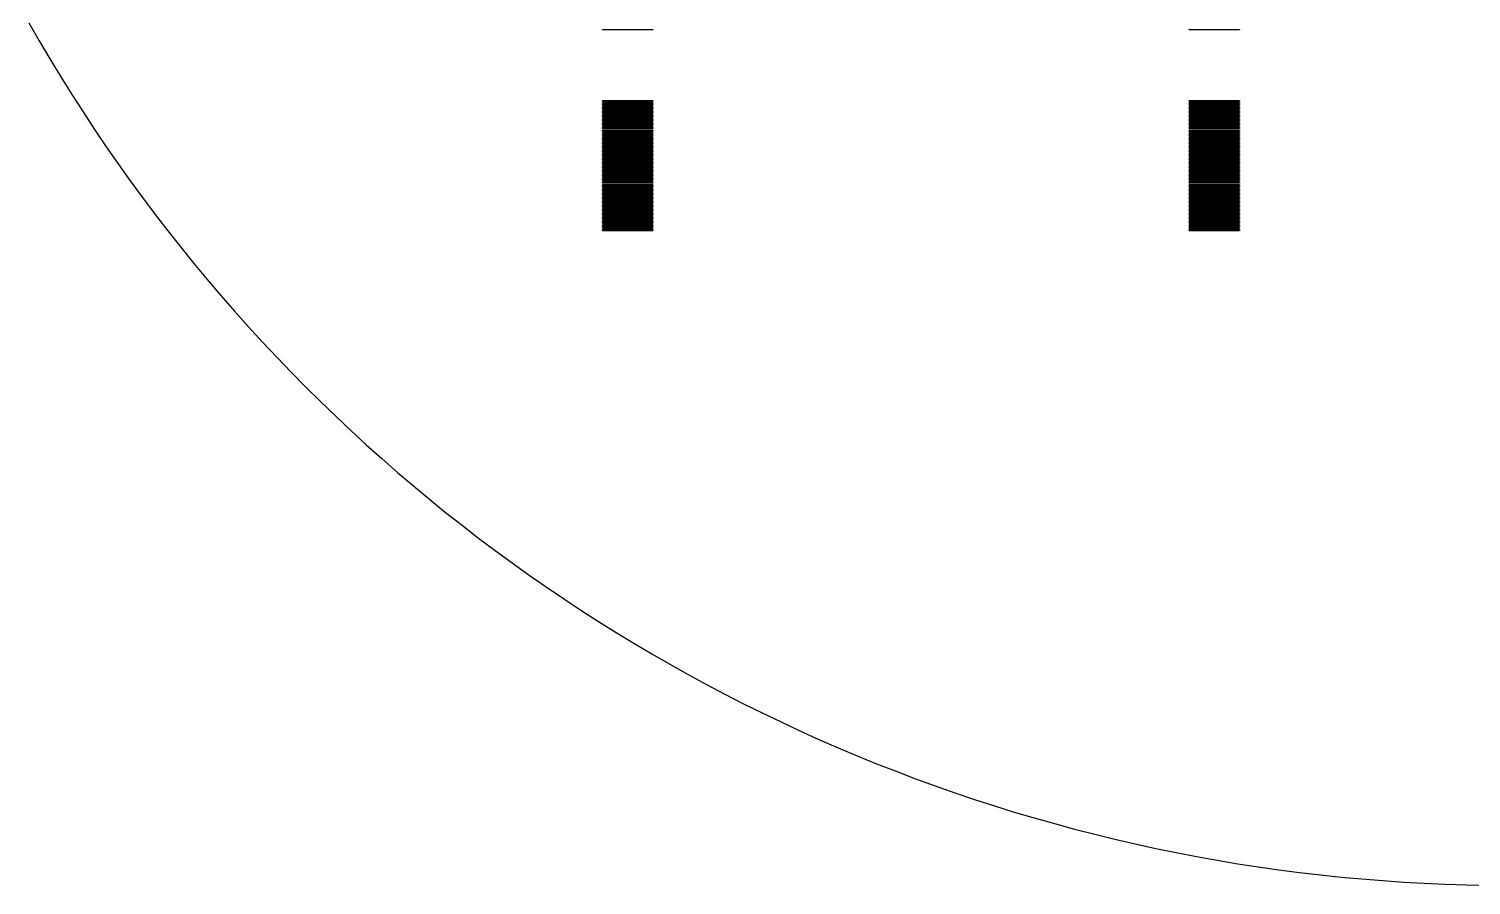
# Model space of a CAD drawing. Extents: x -18 to 83, y -18 to 83.
# Drawn here: x -11.86 to 31.16, y -18.45 to 7.08 of the extents above; entities that cross this region are included whole.
import ezdxf

# ---------------------------------------------------------------- set-up
doc = ezdxf.new("R2010")
doc.units = 0

msp = doc.modelspace()

# ---------------------------------------------------------------- linework, layer by layer
for p, q in [((-11.8634, 7.26006), (-11.5534, 6.7206)), ((5.25, 7.05501), (5.25, 7.065)), ((5.25, 7.065), (6.75, 7.065)), ((6.75, 7.05501), (5.25, 7.05501)), ((6.75, 7.065), (6.75, 7.05501)), ((22.75, 7.05501), (22.75, 7.065)), ((22.75, 7.065), (24.25, 7.065)), ((24.25, 7.05501), (22.75, 7.05501)), ((24.25, 7.065), (24.25, 7.05501)), ((-11.5534, 6.7206), (-11.2368, 6.18498)), ((-11.2368, 6.18498), (-10.9137, 5.65329)), ((-10.9137, 5.65329), (-10.5841, 5.12561)), ((-10.5841, 5.12561), (-10.248, 4.60202)), ((5.25, 4.935), (5.25, 4.94499)), ((5.25, 4.94499), (6.75, 4.94499)), ((6.75, 4.935), (5.25, 4.935)), ((5.25, 4.89499), (5.25, 4.905)), ((5.25, 4.905), (6.75, 4.905)), ((6.75, 4.89499), (5.25, 4.89499)), ((5.25, 4.855), (5.25, 4.86499)), ((5.25, 4.86499), (6.75, 4.86499)), ((6.75, 4.855), (5.25, 4.855)), ((5.25, 4.81499), (5.25, 4.825)), ((5.25, 4.825), (6.75, 4.825)), ((6.75, 4.81499), (5.25, 4.81499)), ((5.25, 4.77499), (5.25, 4.78499)), ((5.25, 4.78499), (6.75, 4.78499)), ((6.75, 4.77499), (5.25, 4.77499)), ((5.25, 4.73499), (5.25, 4.745)), ((5.25, 4.745), (6.75, 4.745)), ((6.75, 4.73499), (5.25, 4.73499)), ((6.75, 4.94499), (6.75, 4.935)), ((6.75, 4.905), (6.75, 4.89499)), ((6.75, 4.86499), (6.75, 4.855)), ((6.75, 4.825), (6.75, 4.81499)), ((6.75, 4.78499), (6.75, 4.77499)), ((6.75, 4.745), (6.75, 4.73499)), ((22.75, 4.935), (22.75, 4.94499)), ((22.75, 4.94499), (24.25, 4.94499)), ((24.25, 4.935), (22.75, 4.935)), ((22.75, 4.89499), (22.75, 4.905)), ((22.75, 4.905), (24.25, 4.905)), ((24.25, 4.89499), (22.75, 4.89499)), ((22.75, 4.855), (22.75, 4.86499)), ((22.75, 4.86499), (24.25, 4.86499)), ((24.25, 4.855), (22.75, 4.855)), ((22.75, 4.81499), (22.75, 4.825)), ((22.75, 4.825), (24.25, 4.825)), ((24.25, 4.81499), (22.75, 4.81499)), ((22.75, 4.77499), (22.75, 4.78499)), ((22.75, 4.78499), (24.25, 4.78499)), ((24.25, 4.77499), (22.75, 4.77499)), ((22.75, 4.73499), (22.75, 4.745)), ((22.75, 4.745), (24.25, 4.745)), ((24.25, 4.73499), (22.75, 4.73499)), ((24.25, 4.94499), (24.25, 4.935)), ((24.25, 4.905), (24.25, 4.89499)), ((24.25, 4.86499), (24.25, 4.855)), ((24.25, 4.825), (24.25, 4.81499)), ((24.25, 4.78499), (24.25, 4.77499)), ((24.25, 4.745), (24.25, 4.73499)), ((-10.248, 4.60202), (-9.9055, 4.08258)), ((5.25, 4.69499), (5.25, 4.70499)), ((5.25, 4.70499), (6.75, 4.70499)), ((6.75, 4.69499), (5.25, 4.69499)), ((5.25, 4.655), (5.25, 4.66499)), ((5.25, 4.66499), (6.75, 4.66499)), ((6.75, 4.655), (5.25, 4.655)), ((5.25, 4.61499), (5.25, 4.625)), ((5.25, 4.625), (6.75, 4.625)), ((6.75, 4.61499), (5.25, 4.61499)), ((5.25, 4.575), (5.25, 4.58499)), ((5.25, 4.58499), (6.75, 4.58499)), ((6.75, 4.575), (5.25, 4.575)), ((5.25, 4.53499), (5.25, 4.545)), ((5.25, 4.545), (6.75, 4.545)), ((6.75, 4.53499), (5.25, 4.53499)), ((5.25, 4.495), (5.25, 4.50499)), ((5.25, 4.50499), (6.75, 4.50499)), ((6.75, 4.495), (5.25, 4.495)), ((5.25, 4.45499), (5.25, 4.465)), ((5.25, 4.465), (6.75, 4.465)), ((6.75, 4.45499), (5.25, 4.45499)), ((5.25, 4.41499), (5.25, 4.42499)), ((5.25, 4.42499), (6.75, 4.42499)), ((6.75, 4.41499), (5.25, 4.41499)), ((5.25, 4.375), (5.25, 4.38499)), ((5.25, 4.38499), (6.75, 4.38499)), ((6.75, 4.375), (5.25, 4.375)), ((5.25, 4.33499), (5.25, 4.34499)), ((5.25, 4.34499), (6.75, 4.34499)), ((6.75, 4.33499), (5.25, 4.33499)), ((5.25, 4.295), (5.25, 4.30499)), ((5.25, 4.30499), (6.75, 4.30499)), ((6.75, 4.70499), (6.75, 4.69499)), ((6.75, 4.66499), (6.75, 4.655)), ((6.75, 4.625), (6.75, 4.61499)), ((6.75, 4.58499), (6.75, 4.575)), ((6.75, 4.545), (6.75, 4.53499)), ((6.75, 4.50499), (6.75, 4.495)), ((6.75, 4.465), (6.75, 4.45499)), ((6.75, 4.42499), (6.75, 4.41499)), ((6.75, 4.38499), (6.75, 4.375)), ((6.75, 4.34499), (6.75, 4.33499)), ((6.75, 4.30499), (6.75, 4.295)), ((22.75, 4.69499), (22.75, 4.70499)), ((22.75, 4.70499), (24.25, 4.70499)), ((24.25, 4.69499), (22.75, 4.69499)), ((22.75, 4.655), (22.75, 4.66499)), ((22.75, 4.66499), (24.25, 4.66499)), ((24.25, 4.655), (22.75, 4.655)), ((22.75, 4.61499), (22.75, 4.625)), ((22.75, 4.625), (24.25, 4.625)), ((24.25, 4.61499), (22.75, 4.61499)), ((22.75, 4.575), (22.75, 4.58499)), ((22.75, 4.58499), (24.25, 4.58499)), ((24.25, 4.575), (22.75, 4.575)), ((22.75, 4.53499), (22.75, 4.545)), ((22.75, 4.545), (24.25, 4.545)), ((24.25, 4.53499), (22.75, 4.53499)), ((22.75, 4.495), (22.75, 4.50499)), ((22.75, 4.50499), (24.25, 4.50499)), ((24.25, 4.495), (22.75, 4.495)), ((22.75, 4.45499), (22.75, 4.465)), ((22.75, 4.465), (24.25, 4.465)), ((24.25, 4.45499), (22.75, 4.45499)), ((22.75, 4.41499), (22.75, 4.42499)), ((22.75, 4.42499), (24.25, 4.42499)), ((24.25, 4.41499), (22.75, 4.41499)), ((22.75, 4.375), (22.75, 4.38499)), ((22.75, 4.38499), (24.25, 4.38499)), ((24.25, 4.375), (22.75, 4.375)), ((22.75, 4.33499), (22.75, 4.34499)), ((22.75, 4.34499), (24.25, 4.34499)), ((24.25, 4.33499), (22.75, 4.33499)), ((22.75, 4.295), (22.75, 4.30499)), ((22.75, 4.30499), (24.25, 4.30499)), ((24.25, 4.70499), (24.25, 4.69499)), ((24.25, 4.66499), (24.25, 4.655)), ((24.25, 4.625), (24.25, 4.61499)), ((24.25, 4.58499), (24.25, 4.575)), ((24.25, 4.545), (24.25, 4.53499)), ((24.25, 4.50499), (24.25, 4.495)), ((24.25, 4.465), (24.25, 4.45499)), ((24.25, 4.42499), (24.25, 4.41499)), ((24.25, 4.38499), (24.25, 4.375)), ((24.25, 4.34499), (24.25, 4.33499)), ((24.25, 4.30499), (24.25, 4.295)), ((-9.9055, 4.08258), (-9.55667, 3.56738)), ((6.75, 4.295), (5.25, 4.295)), ((5.25, 4.25499), (5.25, 4.265)), ((5.25, 4.265), (6.75, 4.265)), ((6.75, 4.25499), (5.25, 4.25499)), ((5.25, 4.215), (5.25, 4.22499)), ((5.25, 4.22499), (6.75, 4.22499)), ((6.75, 4.215), (5.25, 4.215)), ((5.25, 4.17499), (5.25, 4.185)), ((5.25, 4.185), (6.75, 4.185)), ((6.75, 4.17499), (5.25, 4.17499)), ((5.25, 4.13499), (5.25, 4.14499)), ((5.25, 4.14499), (6.75, 4.14499)), ((6.75, 4.13499), (5.25, 4.13499)), ((5.25, 4.09499), (5.25, 4.105)), ((5.25, 4.105), (6.75, 4.105)), ((6.75, 4.09499), (5.25, 4.09499)), ((5.25, 4.05499), (5.25, 4.06499)), ((5.25, 4.06499), (6.75, 4.06499)), ((6.75, 4.05499), (5.25, 4.05499)), ((5.25, 4.015), (5.25, 4.02499)), ((5.25, 4.02499), (6.75, 4.02499)), ((6.75, 4.015), (5.25, 4.015)), ((5.25, 3.97499), (5.25, 3.98499)), ((5.25, 3.98499), (6.75, 3.98499)), ((6.75, 3.97499), (5.25, 3.97499)), ((5.25, 3.935), (5.25, 3.94499)), ((5.25, 3.94499), (6.75, 3.94499)), ((6.75, 3.935), (5.25, 3.935)), ((5.25, 3.89499), (5.25, 3.905)), ((5.25, 3.905), (6.75, 3.905)), ((6.75, 3.89499), (5.25, 3.89499)), ((6.75, 4.265), (6.75, 4.25499)), ((6.75, 4.22499), (6.75, 4.215)), ((6.75, 4.185), (6.75, 4.17499)), ((6.75, 4.14499), (6.75, 4.13499)), ((6.75, 4.105), (6.75, 4.09499)), ((6.75, 4.06499), (6.75, 4.05499)), ((6.75, 4.02499), (6.75, 4.015)), ((6.75, 3.98499), (6.75, 3.97499)), ((6.75, 3.94499), (6.75, 3.935)), ((6.75, 3.905), (6.75, 3.89499)), ((24.25, 4.295), (22.75, 4.295)), ((22.75, 4.25499), (22.75, 4.265)), ((22.75, 4.265), (24.25, 4.265)), ((24.25, 4.25499), (22.75, 4.25499)), ((22.75, 4.215), (22.75, 4.22499)), ((22.75, 4.22499), (24.25, 4.22499)), ((24.25, 4.215), (22.75, 4.215)), ((22.75, 4.17499), (22.75, 4.185)), ((22.75, 4.185), (24.25, 4.185)), ((24.25, 4.17499), (22.75, 4.17499)), ((22.75, 4.13499), (22.75, 4.14499)), ((22.75, 4.14499), (24.25, 4.14499)), ((24.25, 4.13499), (22.75, 4.13499)), ((22.75, 4.09499), (22.75, 4.105)), ((22.75, 4.105), (24.25, 4.105)), ((24.25, 4.09499), (22.75, 4.09499)), ((22.75, 4.05499), (22.75, 4.06499)), ((22.75, 4.06499), (24.25, 4.06499)), ((24.25, 4.05499), (22.75, 4.05499)), ((22.75, 4.015), (22.75, 4.02499)), ((22.75, 4.02499), (24.25, 4.02499)), ((24.25, 4.015), (22.75, 4.015)), ((22.75, 3.97499), (22.75, 3.98499)), ((22.75, 3.98499), (24.25, 3.98499)), ((24.25, 3.97499), (22.75, 3.97499)), ((22.75, 3.935), (22.75, 3.94499)), ((22.75, 3.94499), (24.25, 3.94499)), ((24.25, 3.935), (22.75, 3.935)), ((22.75, 3.89499), (22.75, 3.905)), ((22.75, 3.905), (24.25, 3.905)), ((24.25, 3.89499), (22.75, 3.89499)), ((24.25, 4.265), (24.25, 4.25499)), ((24.25, 4.22499), (24.25, 4.215)), ((24.25, 4.185), (24.25, 4.17499)), ((24.25, 4.14499), (24.25, 4.13499)), ((24.25, 4.105), (24.25, 4.09499)), ((24.25, 4.06499), (24.25, 4.05499)), ((24.25, 4.02499), (24.25, 4.015)), ((24.25, 3.98499), (24.25, 3.97499)), ((24.25, 3.94499), (24.25, 3.935)), ((24.25, 3.905), (24.25, 3.89499)), ((-9.55667, 3.56738), (-9.20154, 3.05652)), ((5.25, 3.855), (5.25, 3.86499)), ((5.25, 3.86499), (6.75, 3.86499)), ((6.75, 3.855), (5.25, 3.855)), ((5.25, 3.81499), (5.25, 3.825)), ((5.25, 3.825), (6.75, 3.825)), ((6.75, 3.81499), (5.25, 3.81499)), ((5.25, 3.77499), (5.25, 3.78499)), ((5.25, 3.78499), (6.75, 3.78499)), ((6.75, 3.77499), (5.25, 3.77499)), ((5.25, 3.73499), (5.25, 3.745)), ((5.25, 3.745), (6.75, 3.745)), ((6.75, 3.73499), (5.25, 3.73499)), ((5.25, 3.69499), (5.25, 3.70499)), ((5.25, 3.70499), (6.75, 3.70499)), ((6.75, 3.69499), (5.25, 3.69499)), ((5.25, 3.655), (5.25, 3.66499)), ((5.25, 3.66499), (6.75, 3.66499)), ((6.75, 3.655), (5.25, 3.655)), ((5.25, 3.61499), (5.25, 3.625)), ((5.25, 3.625), (6.75, 3.625)), ((6.75, 3.61499), (5.25, 3.61499)), ((5.25, 3.575), (5.25, 3.58499)), ((5.25, 3.58499), (6.75, 3.58499)), ((6.75, 3.575), (5.25, 3.575)), ((5.25, 3.53499), (5.25, 3.545)), ((5.25, 3.545), (6.75, 3.545)), ((6.75, 3.53499), (5.25, 3.53499)), ((5.25, 3.495), (5.25, 3.50499)), ((5.25, 3.50499), (6.75, 3.50499)), ((6.75, 3.495), (5.25, 3.495)), ((5.25, 3.45499), (5.25, 3.465)), ((5.25, 3.465), (6.75, 3.465)), ((6.75, 3.45499), (5.25, 3.45499)), ((6.75, 3.86499), (6.75, 3.855)), ((6.75, 3.825), (6.75, 3.81499)), ((6.75, 3.78499), (6.75, 3.77499)), ((6.75, 3.745), (6.75, 3.73499)), ((6.75, 3.70499), (6.75, 3.69499)), ((6.75, 3.66499), (6.75, 3.655)), ((6.75, 3.625), (6.75, 3.61499)), ((6.75, 3.58499), (6.75, 3.575)), ((6.75, 3.545), (6.75, 3.53499)), ((6.75, 3.50499), (6.75, 3.495)), ((6.75, 3.465), (6.75, 3.45499)), ((22.75, 3.855), (22.75, 3.86499)), ((22.75, 3.86499), (24.25, 3.86499)), ((24.25, 3.855), (22.75, 3.855)), ((22.75, 3.81499), (22.75, 3.825)), ((22.75, 3.825), (24.25, 3.825)), ((24.25, 3.81499), (22.75, 3.81499)), ((22.75, 3.77499), (22.75, 3.78499)), ((22.75, 3.78499), (24.25, 3.78499)), ((24.25, 3.77499), (22.75, 3.77499)), ((22.75, 3.73499), (22.75, 3.745)), ((22.75, 3.745), (24.25, 3.745)), ((24.25, 3.73499), (22.75, 3.73499)), ((22.75, 3.69499), (22.75, 3.70499)), ((22.75, 3.70499), (24.25, 3.70499)), ((24.25, 3.69499), (22.75, 3.69499)), ((22.75, 3.655), (22.75, 3.66499)), ((22.75, 3.66499), (24.25, 3.66499)), ((24.25, 3.655), (22.75, 3.655)), ((22.75, 3.61499), (22.75, 3.625)), ((22.75, 3.625), (24.25, 3.625)), ((24.25, 3.61499), (22.75, 3.61499)), ((22.75, 3.575), (22.75, 3.58499)), ((22.75, 3.58499), (24.25, 3.58499)), ((24.25, 3.575), (22.75, 3.575)), ((22.75, 3.53499), (22.75, 3.545)), ((22.75, 3.545), (24.25, 3.545)), ((24.25, 3.53499), (22.75, 3.53499)), ((22.75, 3.495), (22.75, 3.50499)), ((22.75, 3.50499), (24.25, 3.50499)), ((24.25, 3.495), (22.75, 3.495)), ((22.75, 3.45499), (22.75, 3.465)), ((22.75, 3.465), (24.25, 3.465)), ((24.25, 3.45499), (22.75, 3.45499)), ((24.25, 3.86499), (24.25, 3.855)), ((24.25, 3.825), (24.25, 3.81499)), ((24.25, 3.78499), (24.25, 3.77499)), ((24.25, 3.745), (24.25, 3.73499)), ((24.25, 3.70499), (24.25, 3.69499)), ((24.25, 3.66499), (24.25, 3.655)), ((24.25, 3.625), (24.25, 3.61499)), ((24.25, 3.58499), (24.25, 3.575)), ((24.25, 3.545), (24.25, 3.53499)), ((24.25, 3.50499), (24.25, 3.495)), ((24.25, 3.465), (24.25, 3.45499)), ((-9.20154, 3.05652), (-8.84018, 2.55003)), ((5.25, 3.41499), (5.25, 3.42499)), ((5.25, 3.42499), (6.75, 3.42499)), ((6.75, 3.41499), (5.25, 3.41499)), ((5.25, 3.375), (5.25, 3.38499)), ((5.25, 3.38499), (6.75, 3.38499)), ((6.75, 3.375), (5.25, 3.375)), ((5.25, 3.33499), (5.25, 3.34499)), ((5.25, 3.34499), (6.75, 3.34499)), ((6.75, 3.33499), (5.25, 3.33499)), ((5.25, 3.295), (5.25, 3.30499)), ((5.25, 3.30499), (6.75, 3.30499)), ((6.75, 3.295), (5.25, 3.295)), ((5.25, 3.25499), (5.25, 3.265)), ((5.25, 3.265), (6.75, 3.265)), ((6.75, 3.25499), (5.25, 3.25499)), ((5.25, 3.215), (5.25, 3.22499)), ((5.25, 3.22499), (6.75, 3.22499)), ((6.75, 3.215), (5.25, 3.215)), ((5.25, 3.17499), (5.25, 3.185)), ((5.25, 3.185), (6.75, 3.185)), ((6.75, 3.17499), (5.25, 3.17499)), ((5.25, 3.13499), (5.25, 3.14499)), ((5.25, 3.14499), (6.75, 3.14499)), ((6.75, 3.13499), (5.25, 3.13499)), ((5.25, 3.09499), (5.25, 3.105)), ((5.25, 3.105), (6.75, 3.105)), ((6.75, 3.09499), (5.25, 3.09499)), ((5.25, 3.05499), (5.25, 3.06499)), ((5.25, 3.06499), (6.75, 3.06499)), ((6.75, 3.05499), (5.25, 3.05499)), ((5.25, 3.015), (5.25, 3.02499)), ((5.25, 3.02499), (6.75, 3.02499)), ((6.75, 3.015), (5.25, 3.015)), ((6.75, 3.42499), (6.75, 3.41499)), ((6.75, 3.38499), (6.75, 3.375)), ((6.75, 3.34499), (6.75, 3.33499)), ((6.75, 3.30499), (6.75, 3.295)), ((6.75, 3.265), (6.75, 3.25499)), ((6.75, 3.22499), (6.75, 3.215)), ((6.75, 3.185), (6.75, 3.17499)), ((6.75, 3.14499), (6.75, 3.13499)), ((6.75, 3.105), (6.75, 3.09499)), ((6.75, 3.06499), (6.75, 3.05499)), ((6.75, 3.02499), (6.75, 3.015)), ((22.75, 3.41499), (22.75, 3.42499)), ((22.75, 3.42499), (24.25, 3.42499)), ((24.25, 3.41499), (22.75, 3.41499)), ((22.75, 3.375), (22.75, 3.38499)), ((22.75, 3.38499), (24.25, 3.38499)), ((24.25, 3.375), (22.75, 3.375)), ((22.75, 3.33499), (22.75, 3.34499)), ((22.75, 3.34499), (24.25, 3.34499)), ((24.25, 3.33499), (22.75, 3.33499)), ((22.75, 3.295), (22.75, 3.30499)), ((22.75, 3.30499), (24.25, 3.30499)), ((24.25, 3.295), (22.75, 3.295)), ((22.75, 3.25499), (22.75, 3.265)), ((22.75, 3.265), (24.25, 3.265)), ((24.25, 3.25499), (22.75, 3.25499)), ((22.75, 3.215), (22.75, 3.22499)), ((22.75, 3.22499), (24.25, 3.22499)), ((24.25, 3.215), (22.75, 3.215)), ((22.75, 3.17499), (22.75, 3.185)), ((22.75, 3.185), (24.25, 3.185)), ((24.25, 3.17499), (22.75, 3.17499)), ((22.75, 3.13499), (22.75, 3.14499)), ((22.75, 3.14499), (24.25, 3.14499)), ((24.25, 3.13499), (22.75, 3.13499)), ((22.75, 3.09499), (22.75, 3.105)), ((22.75, 3.105), (24.25, 3.105)), ((24.25, 3.09499), (22.75, 3.09499)), ((22.75, 3.05499), (22.75, 3.06499)), ((22.75, 3.06499), (24.25, 3.06499)), ((24.25, 3.05499), (22.75, 3.05499)), ((22.75, 3.015), (22.75, 3.02499)), ((22.75, 3.02499), (24.25, 3.02499)), ((24.25, 3.015), (22.75, 3.015)), ((24.25, 3.42499), (24.25, 3.41499)), ((24.25, 3.38499), (24.25, 3.375)), ((24.25, 3.34499), (24.25, 3.33499)), ((24.25, 3.30499), (24.25, 3.295)), ((24.25, 3.265), (24.25, 3.25499)), ((24.25, 3.22499), (24.25, 3.215)), ((24.25, 3.185), (24.25, 3.17499)), ((24.25, 3.14499), (24.25, 3.13499)), ((24.25, 3.105), (24.25, 3.09499)), ((24.25, 3.06499), (24.25, 3.05499)), ((24.25, 3.02499), (24.25, 3.015)), ((5.25, 2.97501), (5.25, 2.985)), ((5.25, 2.985), (6.75, 2.985)), ((6.75, 2.97501), (5.25, 2.97501)), ((5.25, 2.93501), (5.25, 2.94501)), ((5.25, 2.94501), (6.75, 2.94501)), ((6.75, 2.93501), (5.25, 2.93501)), ((5.25, 2.895), (5.25, 2.90501)), ((5.25, 2.90501), (6.75, 2.90501)), ((6.75, 2.895), (5.25, 2.895)), ((5.25, 2.85501), (5.25, 2.86501)), ((5.25, 2.86501), (6.75, 2.86501)), ((6.75, 2.85501), (5.25, 2.85501)), ((5.25, 2.815), (5.25, 2.82501)), ((5.25, 2.82501), (6.75, 2.82501)), ((6.75, 2.815), (5.25, 2.815)), ((5.25, 2.77501), (5.25, 2.785)), ((5.25, 2.785), (6.75, 2.785)), ((6.75, 2.77501), (5.25, 2.77501)), ((5.25, 2.735), (5.25, 2.74501)), ((5.25, 2.74501), (6.75, 2.74501)), ((6.75, 2.735), (5.25, 2.735)), ((5.25, 2.69501), (5.25, 2.705)), ((5.25, 2.705), (6.75, 2.705)), ((6.75, 2.69501), (5.25, 2.69501)), ((5.25, 2.65501), (5.25, 2.66501)), ((5.25, 2.66501), (6.75, 2.66501)), ((6.75, 2.65501), (5.25, 2.65501)), ((5.25, 2.61501), (5.25, 2.625)), ((5.25, 2.625), (6.75, 2.625)), ((6.75, 2.61501), (5.25, 2.61501)), ((5.25, 2.57501), (5.25, 2.58501)), ((5.25, 2.58501), (6.75, 2.58501)), ((6.75, 2.985), (6.75, 2.97501)), ((6.75, 2.94501), (6.75, 2.93501)), ((6.75, 2.90501), (6.75, 2.895)), ((6.75, 2.86501), (6.75, 2.85501)), ((6.75, 2.82501), (6.75, 2.815)), ((6.75, 2.785), (6.75, 2.77501)), ((6.75, 2.74501), (6.75, 2.735)), ((6.75, 2.705), (6.75, 2.69501)), ((6.75, 2.66501), (6.75, 2.65501)), ((6.75, 2.625), (6.75, 2.61501)), ((6.75, 2.58501), (6.75, 2.57501)), ((22.75, 2.97501), (22.75, 2.985)), ((22.75, 2.985), (24.25, 2.985)), ((24.25, 2.97501), (22.75, 2.97501)), ((22.75, 2.93501), (22.75, 2.94501)), ((22.75, 2.94501), (24.25, 2.94501)), ((24.25, 2.93501), (22.75, 2.93501)), ((22.75, 2.895), (22.75, 2.90501)), ((22.75, 2.90501), (24.25, 2.90501)), ((24.25, 2.895), (22.75, 2.895)), ((22.75, 2.85501), (22.75, 2.86501)), ((22.75, 2.86501), (24.25, 2.86501)), ((24.25, 2.85501), (22.75, 2.85501)), ((22.75, 2.815), (22.75, 2.82501)), ((22.75, 2.82501), (24.25, 2.82501)), ((24.25, 2.815), (22.75, 2.815)), ((22.75, 2.77501), (22.75, 2.785)), ((22.75, 2.785), (24.25, 2.785)), ((24.25, 2.77501), (22.75, 2.77501)), ((22.75, 2.735), (22.75, 2.74501)), ((22.75, 2.74501), (24.25, 2.74501)), ((24.25, 2.735), (22.75, 2.735)), ((22.75, 2.69501), (22.75, 2.705)), ((22.75, 2.705), (24.25, 2.705)), ((24.25, 2.69501), (22.75, 2.69501)), ((22.75, 2.65501), (22.75, 2.66501)), ((22.75, 2.66501), (24.25, 2.66501)), ((24.25, 2.65501), (22.75, 2.65501)), ((22.75, 2.61501), (22.75, 2.625)), ((22.75, 2.625), (24.25, 2.625)), ((24.25, 2.61501), (22.75, 2.61501)), ((22.75, 2.57501), (22.75, 2.58501)), ((22.75, 2.58501), (24.25, 2.58501)), ((24.25, 2.985), (24.25, 2.97501)), ((24.25, 2.94501), (24.25, 2.93501)), ((24.25, 2.90501), (24.25, 2.895)), ((24.25, 2.86501), (24.25, 2.85501)), ((24.25, 2.82501), (24.25, 2.815)), ((24.25, 2.785), (24.25, 2.77501)), ((24.25, 2.74501), (24.25, 2.735)), ((24.25, 2.705), (24.25, 2.69501)), ((24.25, 2.66501), (24.25, 2.65501)), ((24.25, 2.625), (24.25, 2.61501)), ((24.25, 2.58501), (24.25, 2.57501)), ((-8.84018, 2.55003), (-8.47261, 2.04803)), ((6.75, 2.57501), (5.25, 2.57501)), ((5.25, 2.535), (5.25, 2.54501)), ((5.25, 2.54501), (6.75, 2.54501)), ((6.75, 2.535), (5.25, 2.535)), ((5.25, 2.49501), (5.25, 2.505)), ((5.25, 2.505), (6.75, 2.505)), ((6.75, 2.49501), (5.25, 2.49501)), ((5.25, 2.455), (5.25, 2.46501)), ((5.25, 2.46501), (6.75, 2.46501)), ((6.75, 2.455), (5.25, 2.455)), ((5.25, 2.41501), (5.25, 2.425)), ((5.25, 2.425), (6.75, 2.425)), ((6.75, 2.41501), (5.25, 2.41501)), ((5.25, 2.375), (5.25, 2.38501)), ((5.25, 2.38501), (6.75, 2.38501)), ((6.75, 2.375), (5.25, 2.375)), ((5.25, 2.33501), (5.25, 2.345)), ((5.25, 2.345), (6.75, 2.345)), ((6.75, 2.33501), (5.25, 2.33501)), ((5.25, 2.29501), (5.25, 2.30501)), ((5.25, 2.30501), (6.75, 2.30501)), ((6.75, 2.29501), (5.25, 2.29501)), ((5.25, 2.255), (5.25, 2.26501)), ((5.25, 2.26501), (6.75, 2.26501)), ((6.75, 2.255), (5.25, 2.255)), ((5.25, 2.21501), (5.25, 2.22501)), ((5.25, 2.22501), (6.75, 2.22501)), ((6.75, 2.21501), (5.25, 2.21501)), ((5.25, 2.175), (5.25, 2.18501)), ((5.25, 2.18501), (6.75, 2.18501)), ((6.75, 2.175), (5.25, 2.175)), ((6.75, 2.54501), (6.75, 2.535)), ((6.75, 2.505), (6.75, 2.49501)), ((6.75, 2.46501), (6.75, 2.455)), ((6.75, 2.425), (6.75, 2.41501)), ((6.75, 2.38501), (6.75, 2.375)), ((6.75, 2.345), (6.75, 2.33501)), ((6.75, 2.30501), (6.75, 2.29501)), ((6.75, 2.26501), (6.75, 2.255)), ((6.75, 2.22501), (6.75, 2.21501)), ((6.75, 2.18501), (6.75, 2.175)), ((24.25, 2.57501), (22.75, 2.57501)), ((22.75, 2.535), (22.75, 2.54501)), ((22.75, 2.54501), (24.25, 2.54501)), ((24.25, 2.535), (22.75, 2.535)), ((22.75, 2.49501), (22.75, 2.505)), ((22.75, 2.505), (24.25, 2.505)), ((24.25, 2.49501), (22.75, 2.49501)), ((22.75, 2.455), (22.75, 2.46501)), ((22.75, 2.46501), (24.25, 2.46501)), ((24.25, 2.455), (22.75, 2.455)), ((22.75, 2.41501), (22.75, 2.425)), ((22.75, 2.425), (24.25, 2.425)), ((24.25, 2.41501), (22.75, 2.41501)), ((22.75, 2.375), (22.75, 2.38501)), ((22.75, 2.38501), (24.25, 2.38501)), ((24.25, 2.375), (22.75, 2.375)), ((22.75, 2.33501), (22.75, 2.345)), ((22.75, 2.345), (24.25, 2.345)), ((24.25, 2.33501), (22.75, 2.33501)), ((22.75, 2.29501), (22.75, 2.30501)), ((22.75, 2.30501), (24.25, 2.30501)), ((24.25, 2.29501), (22.75, 2.29501)), ((22.75, 2.255), (22.75, 2.26501)), ((22.75, 2.26501), (24.25, 2.26501)), ((24.25, 2.255), (22.75, 2.255)), ((22.75, 2.21501), (22.75, 2.22501)), ((22.75, 2.22501), (24.25, 2.22501)), ((24.25, 2.21501), (22.75, 2.21501)), ((22.75, 2.175), (22.75, 2.18501)), ((22.75, 2.18501), (24.25, 2.18501)), ((24.25, 2.175), (22.75, 2.175)), ((24.25, 2.54501), (24.25, 2.535)), ((24.25, 2.505), (24.25, 2.49501)), ((24.25, 2.46501), (24.25, 2.455)), ((24.25, 2.425), (24.25, 2.41501)), ((24.25, 2.38501), (24.25, 2.375)), ((24.25, 2.345), (24.25, 2.33501)), ((24.25, 2.30501), (24.25, 2.29501)), ((24.25, 2.26501), (24.25, 2.255)), ((24.25, 2.22501), (24.25, 2.21501)), ((24.25, 2.18501), (24.25, 2.175)), ((-8.47261, 2.04803), (-8.09892, 1.55058)), ((5.25, 2.13501), (5.25, 2.145)), ((5.25, 2.145), (6.75, 2.145)), ((6.75, 2.13501), (5.25, 2.13501)), ((5.25, 2.095), (5.25, 2.10501)), ((5.25, 2.10501), (6.75, 2.10501)), ((6.75, 2.095), (5.25, 2.095)), ((5.25, 2.05501), (5.25, 2.065)), ((5.25, 2.065), (6.75, 2.065)), ((6.75, 2.05501), (5.25, 2.05501)), ((5.25, 2.01501), (5.25, 2.02501)), ((5.25, 2.02501), (6.75, 2.02501)), ((6.75, 2.01501), (5.25, 2.01501)), ((5.25, 1.97501), (5.25, 1.985)), ((5.25, 1.985), (6.75, 1.985)), ((6.75, 1.97501), (5.25, 1.97501)), ((5.25, 1.93501), (5.25, 1.94501)), ((5.25, 1.94501), (6.75, 1.94501)), ((6.75, 1.93501), (5.25, 1.93501)), ((5.25, 1.895), (5.25, 1.90501)), ((5.25, 1.90501), (6.75, 1.90501)), ((6.75, 1.895), (5.25, 1.895)), ((5.25, 1.85501), (5.25, 1.86501)), ((5.25, 1.86501), (6.75, 1.86501)), ((6.75, 1.85501), (5.25, 1.85501)), ((5.25, 1.815), (5.25, 1.82501)), ((5.25, 1.82501), (6.75, 1.82501)), ((6.75, 1.815), (5.25, 1.815)), ((5.25, 1.77501), (5.25, 1.785)), ((5.25, 1.785), (6.75, 1.785)), ((6.75, 1.77501), (5.25, 1.77501)), ((5.25, 1.735), (5.25, 1.74501)), ((5.25, 1.74501), (6.75, 1.74501)), ((6.75, 1.735), (5.25, 1.735)), ((6.75, 2.145), (6.75, 2.13501)), ((6.75, 2.10501), (6.75, 2.095)), ((6.75, 2.065), (6.75, 2.05501)), ((6.75, 2.02501), (6.75, 2.01501)), ((6.75, 1.985), (6.75, 1.97501)), ((6.75, 1.94501), (6.75, 1.93501)), ((6.75, 1.90501), (6.75, 1.895)), ((6.75, 1.86501), (6.75, 1.85501)), ((6.75, 1.82501), (6.75, 1.815)), ((6.75, 1.785), (6.75, 1.77501)), ((6.75, 1.74501), (6.75, 1.735)), ((22.75, 2.13501), (22.75, 2.145)), ((22.75, 2.145), (24.25, 2.145)), ((24.25, 2.13501), (22.75, 2.13501)), ((22.75, 2.095), (22.75, 2.10501)), ((22.75, 2.10501), (24.25, 2.10501)), ((24.25, 2.095), (22.75, 2.095)), ((22.75, 2.05501), (22.75, 2.065)), ((22.75, 2.065), (24.25, 2.065)), ((24.25, 2.05501), (22.75, 2.05501)), ((22.75, 2.01501), (22.75, 2.02501)), ((22.75, 2.02501), (24.25, 2.02501)), ((24.25, 2.01501), (22.75, 2.01501)), ((22.75, 1.97501), (22.75, 1.985)), ((22.75, 1.985), (24.25, 1.985)), ((24.25, 1.97501), (22.75, 1.97501)), ((22.75, 1.93501), (22.75, 1.94501)), ((22.75, 1.94501), (24.25, 1.94501)), ((24.25, 1.93501), (22.75, 1.93501)), ((22.75, 1.895), (22.75, 1.90501)), ((22.75, 1.90501), (24.25, 1.90501)), ((24.25, 1.895), (22.75, 1.895)), ((22.75, 1.85501), (22.75, 1.86501)), ((22.75, 1.86501), (24.25, 1.86501)), ((24.25, 1.85501), (22.75, 1.85501)), ((22.75, 1.815), (22.75, 1.82501)), ((22.75, 1.82501), (24.25, 1.82501)), ((24.25, 1.815), (22.75, 1.815)), ((22.75, 1.77501), (22.75, 1.785)), ((22.75, 1.785), (24.25, 1.785)), ((24.25, 1.77501), (22.75, 1.77501)), ((22.75, 1.735), (22.75, 1.74501)), ((22.75, 1.74501), (24.25, 1.74501)), ((24.25, 1.735), (22.75, 1.735)), ((24.25, 2.145), (24.25, 2.13501)), ((24.25, 2.10501), (24.25, 2.095)), ((24.25, 2.065), (24.25, 2.05501)), ((24.25, 2.02501), (24.25, 2.01501)), ((24.25, 1.985), (24.25, 1.97501)), ((24.25, 1.94501), (24.25, 1.93501)), ((24.25, 1.90501), (24.25, 1.895)), ((24.25, 1.86501), (24.25, 1.85501)), ((24.25, 1.82501), (24.25, 1.815)), ((24.25, 1.785), (24.25, 1.77501)), ((24.25, 1.74501), (24.25, 1.735)), ((-8.09892, 1.55058), (-7.71916, 1.05775)), ((5.25, 1.69501), (5.25, 1.705)), ((5.25, 1.705), (6.75, 1.705)), ((6.75, 1.69501), (5.25, 1.69501)), ((5.25, 1.65501), (5.25, 1.66501)), ((5.25, 1.66501), (6.75, 1.66501)), ((6.75, 1.65501), (5.25, 1.65501)), ((5.25, 1.61501), (5.25, 1.625)), ((5.25, 1.625), (6.75, 1.625)), ((6.75, 1.61501), (5.25, 1.61501)), ((5.25, 1.57501), (5.25, 1.58501)), ((5.25, 1.58501), (6.75, 1.58501)), ((6.75, 1.57501), (5.25, 1.57501)), ((5.25, 1.535), (5.25, 1.54501)), ((5.25, 1.54501), (6.75, 1.54501)), ((6.75, 1.535), (5.25, 1.535)), ((5.25, 1.49501), (5.25, 1.505)), ((5.25, 1.505), (6.75, 1.505)), ((6.75, 1.49501), (5.25, 1.49501)), ((5.25, 1.455), (5.25, 1.46501)), ((5.25, 1.46501), (6.75, 1.46501)), ((6.75, 1.455), (5.25, 1.455)), ((5.25, 1.41501), (5.25, 1.425)), ((5.25, 1.425), (6.75, 1.425)), ((6.75, 1.41501), (5.25, 1.41501)), ((5.25, 1.375), (5.25, 1.38501)), ((5.25, 1.38501), (6.75, 1.38501)), ((6.75, 1.375), (5.25, 1.375)), ((5.25, 1.33501), (5.25, 1.345)), ((5.25, 1.345), (6.75, 1.345)), ((6.75, 1.33501), (5.25, 1.33501)), ((5.25, 1.29501), (5.25, 1.30501)), ((5.25, 1.30501), (6.75, 1.30501)), ((6.75, 1.29501), (5.25, 1.29501)), ((6.75, 1.705), (6.75, 1.69501)), ((6.75, 1.66501), (6.75, 1.65501)), ((6.75, 1.625), (6.75, 1.61501)), ((6.75, 1.58501), (6.75, 1.57501)), ((6.75, 1.54501), (6.75, 1.535)), ((6.75, 1.505), (6.75, 1.49501)), ((6.75, 1.46501), (6.75, 1.455)), ((6.75, 1.425), (6.75, 1.41501)), ((6.75, 1.38501), (6.75, 1.375)), ((6.75, 1.345), (6.75, 1.33501)), ((6.75, 1.30501), (6.75, 1.29501)), ((22.75, 1.69501), (22.75, 1.705)), ((22.75, 1.705), (24.25, 1.705)), ((24.25, 1.69501), (22.75, 1.69501)), ((22.75, 1.65501), (22.75, 1.66501)), ((22.75, 1.66501), (24.25, 1.66501)), ((24.25, 1.65501), (22.75, 1.65501)), ((22.75, 1.61501), (22.75, 1.625)), ((22.75, 1.625), (24.25, 1.625)), ((24.25, 1.61501), (22.75, 1.61501)), ((22.75, 1.57501), (22.75, 1.58501)), ((22.75, 1.58501), (24.25, 1.58501)), ((24.25, 1.57501), (22.75, 1.57501)), ((22.75, 1.535), (22.75, 1.54501)), ((22.75, 1.54501), (24.25, 1.54501)), ((24.25, 1.535), (22.75, 1.535)), ((22.75, 1.49501), (22.75, 1.505)), ((22.75, 1.505), (24.25, 1.505)), ((24.25, 1.49501), (22.75, 1.49501)), ((22.75, 1.455), (22.75, 1.46501)), ((22.75, 1.46501), (24.25, 1.46501)), ((24.25, 1.455), (22.75, 1.455)), ((22.75, 1.41501), (22.75, 1.425)), ((22.75, 1.425), (24.25, 1.425)), ((24.25, 1.41501), (22.75, 1.41501)), ((22.75, 1.375), (22.75, 1.38501)), ((22.75, 1.38501), (24.25, 1.38501)), ((24.25, 1.375), (22.75, 1.375)), ((22.75, 1.33501), (22.75, 1.345)), ((22.75, 1.345), (24.25, 1.345)), ((24.25, 1.33501), (22.75, 1.33501)), ((22.75, 1.29501), (22.75, 1.30501)), ((22.75, 1.30501), (24.25, 1.30501)), ((24.25, 1.29501), (22.75, 1.29501)), ((24.25, 1.705), (24.25, 1.69501)), ((24.25, 1.66501), (24.25, 1.65501)), ((24.25, 1.625), (24.25, 1.61501)), ((24.25, 1.58501), (24.25, 1.57501)), ((24.25, 1.54501), (24.25, 1.535)), ((24.25, 1.505), (24.25, 1.49501)), ((24.25, 1.46501), (24.25, 1.455)), ((24.25, 1.425), (24.25, 1.41501)), ((24.25, 1.38501), (24.25, 1.375)), ((24.25, 1.345), (24.25, 1.33501)), ((24.25, 1.30501), (24.25, 1.29501)), ((-7.71916, 1.05775), (-7.33337, 0.56961)), ((5.25, 1.255), (5.25, 1.26501)), ((5.25, 1.26501), (6.75, 1.26501)), ((6.75, 1.255), (5.25, 1.255)), ((5.25, 1.21501), (5.25, 1.22501)), ((5.25, 1.22501), (6.75, 1.22501)), ((6.75, 1.21501), (5.25, 1.21501)), ((5.25, 1.175), (5.25, 1.18501)), ((5.25, 1.18501), (6.75, 1.18501)), ((6.75, 1.175), (5.25, 1.175)), ((5.25, 1.13501), (5.25, 1.145)), ((5.25, 1.145), (6.75, 1.145)), ((6.75, 1.13501), (5.25, 1.13501)), ((5.25, 1.095), (5.25, 1.10501)), ((5.25, 1.10501), (6.75, 1.10501)), ((6.75, 1.095), (5.25, 1.095)), ((5.25, 1.05501), (5.25, 1.065)), ((5.25, 1.065), (6.75, 1.065)), ((6.75, 1.05501), (5.25, 1.05501)), ((6.75, 1.26501), (6.75, 1.255)), ((6.75, 1.22501), (6.75, 1.21501)), ((6.75, 1.18501), (6.75, 1.175)), ((6.75, 1.145), (6.75, 1.13501)), ((6.75, 1.10501), (6.75, 1.095)), ((6.75, 1.065), (6.75, 1.05501)), ((22.75, 1.255), (22.75, 1.26501)), ((22.75, 1.26501), (24.25, 1.26501)), ((24.25, 1.255), (22.75, 1.255)), ((22.75, 1.21501), (22.75, 1.22501)), ((22.75, 1.22501), (24.25, 1.22501)), ((24.25, 1.21501), (22.75, 1.21501)), ((22.75, 1.175), (22.75, 1.18501)), ((22.75, 1.18501), (24.25, 1.18501)), ((24.25, 1.175), (22.75, 1.175)), ((22.75, 1.13501), (22.75, 1.145)), ((22.75, 1.145), (24.25, 1.145)), ((24.25, 1.13501), (22.75, 1.13501)), ((22.75, 1.095), (22.75, 1.10501)), ((22.75, 1.10501), (24.25, 1.10501)), ((24.25, 1.095), (22.75, 1.095)), ((22.75, 1.05501), (22.75, 1.065)), ((22.75, 1.065), (24.25, 1.065)), ((24.25, 1.05501), (22.75, 1.05501)), ((24.25, 1.26501), (24.25, 1.255)), ((24.25, 1.22501), (24.25, 1.21501)), ((24.25, 1.18501), (24.25, 1.175)), ((24.25, 1.145), (24.25, 1.13501)), ((24.25, 1.10501), (24.25, 1.095)), ((24.25, 1.065), (24.25, 1.05501)), ((-7.33337, 0.56961), (-6.94162, 0.08626)), ((-6.94162, 0.08626), (-6.54398, -0.39226)), ((-6.54398, -0.39226), (-6.14049, -0.86586)), ((-6.14049, -0.86586), (-5.7312, -1.33447)), ((-5.7312, -1.33447), (-5.31621, -1.79803)), ((-5.31621, -1.79803), (-4.89557, -2.25647)), ((-4.89557, -2.25647), (-4.46931, -2.7097)), ((-4.46931, -2.7097), (-4.03755, -3.15767)), ((-4.03755, -3.15767), (-3.60031, -3.60031)), ((-3.60031, -3.60031), (-3.15767, -4.03755)), ((-3.15767, -4.03755), (-2.7097, -4.46931)), ((-2.7097, -4.46931), (-2.25647, -4.89557)), ((-2.25647, -4.89557), (-1.79803, -5.31621)), ((-1.79803, -5.31621), (-1.33447, -5.7312)), ((-1.33447, -5.7312), (-0.86586, -6.14049)), ((-0.86586, -6.14049), (-0.39226, -6.54398)), ((-0.39226, -6.54398), (0.08626, -6.94162)), ((0.08626, -6.94162), (0.56961, -7.33337)), ((0.56961, -7.33337), (1.05775, -7.71916)), ((1.05775, -7.71916), (1.55058, -8.09892)), ((1.55058, -8.09892), (2.04803, -8.47261)), ((2.04803, -8.47261), (2.55003, -8.84018)), ((2.55003, -8.84018), (3.05652, -9.20154)), ((3.05652, -9.20154), (3.56738, -9.55667)), ((3.56738, -9.55667), (4.08258, -9.9055)), ((4.08258, -9.9055), (4.60202, -10.248)), ((4.60202, -10.248), (5.12561, -10.5841)), ((5.12561, -10.5841), (5.65329, -10.9137)), ((5.65329, -10.9137), (6.18498, -11.2368)), ((6.18498, -11.2368), (6.7206, -11.5534)), ((6.7206, -11.5534), (7.26006, -11.8634)), ((7.26006, -11.8634), (7.80327, -12.1667)), ((7.80327, -12.1667), (8.35017, -12.4634)), ((8.35017, -12.4634), (8.90068, -12.7533)), ((8.90068, -12.7533), (9.4547, -13.0365)), ((9.4547, -13.0365), (10.0121, -13.3128)), ((10.0121, -13.3128), (10.573, -13.5822)), ((10.573, -13.5822), (11.137, -13.8448)), ((11.137, -13.8448), (11.7043, -14.1004)), ((11.7043, -14.1004), (12.2746, -14.3491)), ((12.2746, -14.3491), (12.8479, -14.5907)), ((12.8479, -14.5907), (13.4242, -14.8253)), ((13.4242, -14.8253), (14.0033, -15.0527)), ((14.0033, -15.0527), (14.5852, -15.2731)), ((14.5852, -15.2731), (15.1697, -15.4863)), ((15.1697, -15.4863), (15.7568, -15.6923)), ((15.7568, -15.6923), (16.3463, -15.8911)), ((16.3463, -15.8911), (16.9383, -16.0826)), ((16.9383, -16.0826), (17.5326, -16.2669)), ((17.5326, -16.2669), (18.129, -16.4438)), ((18.129, -16.4438), (18.7277, -16.6134)), ((18.7277, -16.6134), (19.3283, -16.7757)), ((19.3283, -16.7757), (19.9309, -16.9306)), ((19.9309, -16.9306), (20.5353, -17.078)), ((20.5353, -17.078), (21.1416, -17.2181)), ((21.1416, -17.2181), (21.7495, -17.3507)), ((21.7495, -17.3507), (22.3589, -17.4758)), ((22.3589, -17.4758), (22.9699, -17.5934)), ((22.9699, -17.5934), (23.5822, -17.7036)), ((23.5822, -17.7036), (24.1959, -17.8062)), ((24.1959, -17.8062), (24.8108, -17.9012)), ((24.8108, -17.9012), (25.4268, -17.9888)), ((25.4268, -17.9888), (26.0438, -18.0687)), ((26.0438, -18.0687), (26.6617, -18.1411)), ((26.6617, -18.1411), (27.2805, -18.2059)), ((27.2805, -18.2059), (27.9001, -18.263)), ((27.9001, -18.263), (28.5203, -18.3126)), ((28.5203, -18.3126), (29.141, -18.3546)), ((29.141, -18.3546), (29.7623, -18.3889)), ((29.7623, -18.3889), (30.3839, -18.4156)), ((30.3839, -18.4156), (31.0058, -18.4347)), ((31.0058, -18.4347), (31.6278, -18.4462))]:
    msp.add_line(p, q)

doc.saveas('drawing.dxf')
